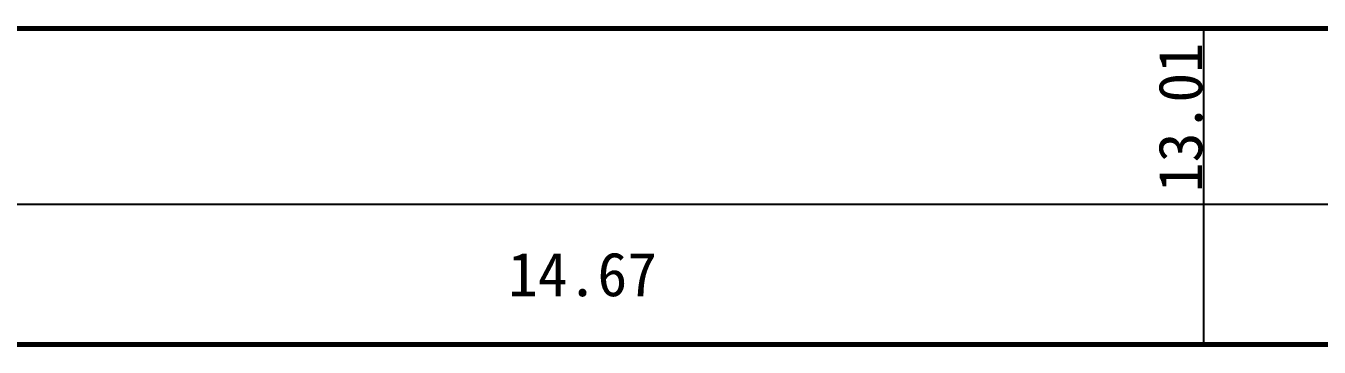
# Model space of a CAD drawing. Header units: millimetres. Extents: x -255 to 9196, y 129 to 426.
# Drawn here: x 1265.3 to 1339, y 201.5 to 219.8 of the extents above; entities that cross this region are included whole.
import ezdxf

# ---------------------------------------------------------------- set-up
doc = ezdxf.new("R2010")
doc.units = ezdxf.units.MM
doc.layers.add('地质-标注栏', color=7, linetype='Continuous')
doc.styles.add('标注栏数据', font='simfang_0.ttf', dxfattribs={"width": 0.7, "height": 2.5})

msp = doc.modelspace()

# ---------------------------------------------------------------- linework, layer by layer
at = {"layer": '地质-标注栏', "color": 7, "linetype": 'Continuous', "const_width": 0.3}
for points in [[(1048.034, 219.69), (1442.941, 219.69)], [(1048.034, 201.69), (1442.941, 201.69)]]:
    msp.add_lwpolyline(points, dxfattribs=at)
at = {"layer": '地质-标注栏', "color": 7, "linetype": 'Continuous'}
for points in [[(1332.46, 209.69), (1332.46, 219.69)], [(1048.034, 209.69), (1442.941, 209.69)], [(1332.46, 201.69), (1332.46, 209.69)], [(1332.46, 201.69), (1332.46, 209.69)]]:
    msp.add_lwpolyline(points, dxfattribs=at)

# ---------------------------------------------------------------- texts
at = {"layer": '地质-标注栏', "color": 7, "linetype": 'Continuous', "style": '标注栏数据'}
msp.add_text('13.01', height=2.5, rotation=90, dxfattribs=at).set_placement((1332.36, 210.366))
msp.add_text('14.67', height=2.5, dxfattribs=at).set_placement((1292.764, 204.44))

doc.saveas('drawing.dxf')
